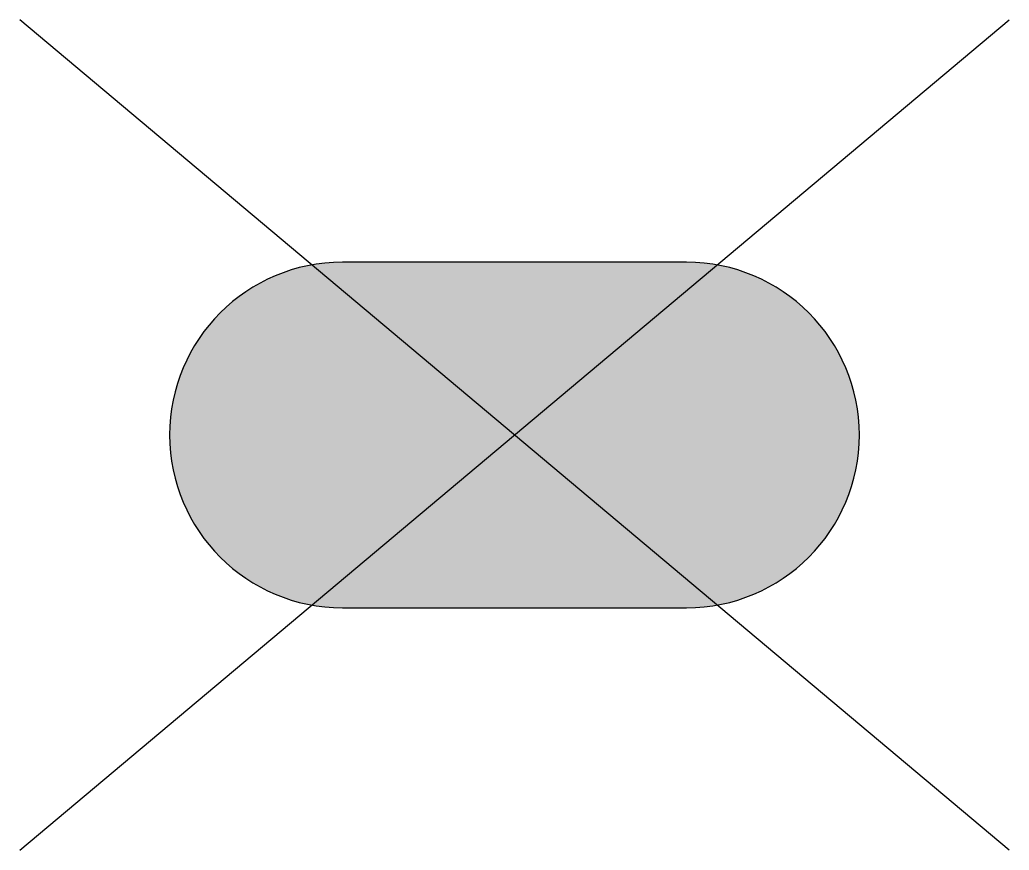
# Model space of a CAD drawing. Header units: metres. Extents: x -0.64 to 0.64, y -0.54 to 0.54.
import ezdxf

# ---------------------------------------------------------------- set-up
doc = ezdxf.new("R2010")
doc.units = ezdxf.units.M
doc.header["$LTSCALE"] = 0.2

msp = doc.modelspace()

# ---------------------------------------------------------------- hatches: boundary and pattern name
msp.add_hatch(color=256).paths.add_polyline_path([(0.2241, 0.225), (-0.2241, 0.225, 1), (-0.2241, -0.225), (0.2241, -0.225, 1)])

# ---------------------------------------------------------------- linework, layer by layer
at = {"color": 0}
for p, q in [((-0.6442, -0.5406), (0.6442, 0.5406)), ((0.6442, -0.5406), (-0.6442, 0.5406))]:
    msp.add_line(p, q, dxfattribs=at)
at = {"flags": 128}
msp.add_lwpolyline([(0.2241, -0.225, 1), (0.2241, 0.225), (-0.2241, 0.225, 1), (-0.2241, -0.225)], format="xyb", close=True, dxfattribs=at)

doc.saveas('drawing.dxf')
